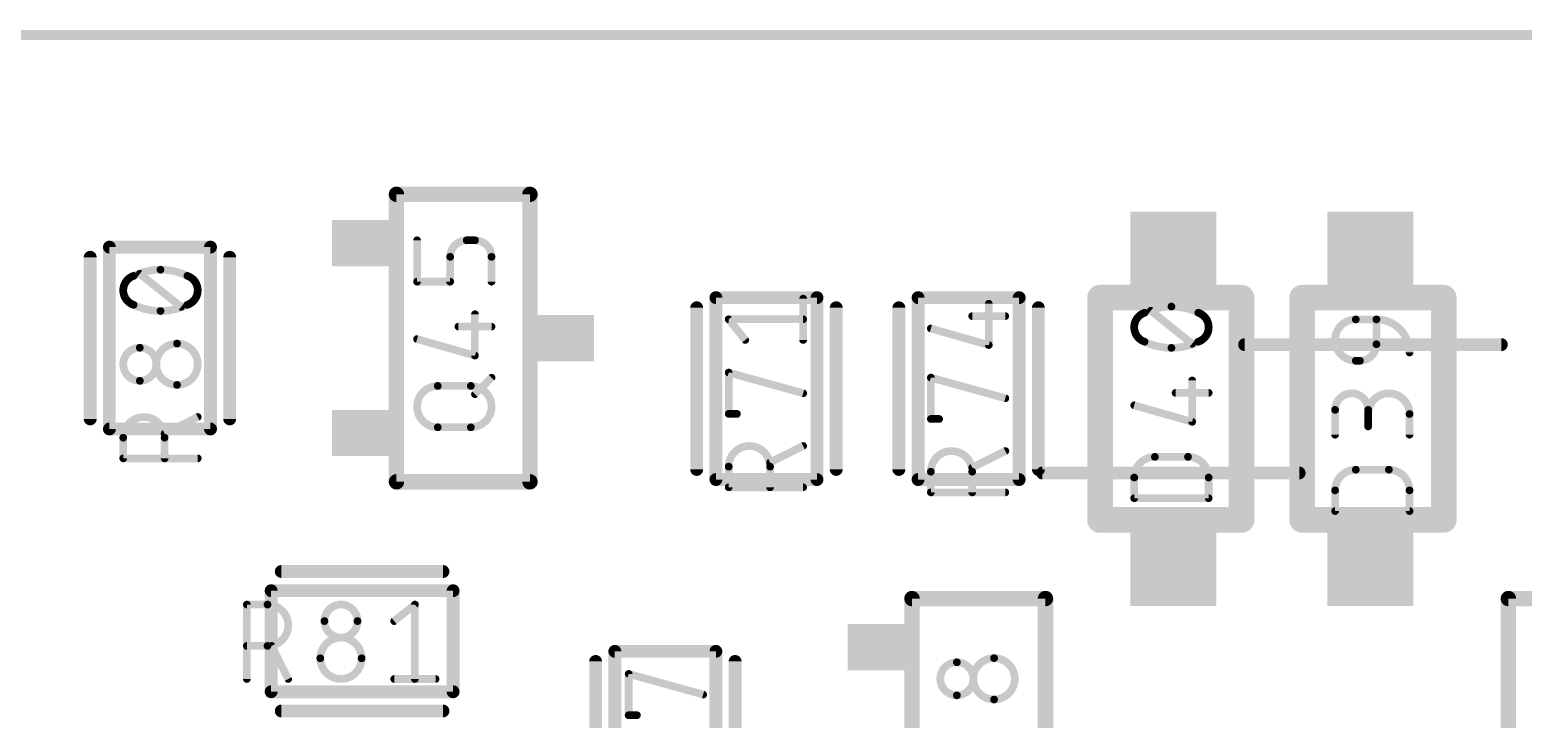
# Model space of a CAD drawing. Extents: x 0 to 107, y -11 to 54.
# Drawn here: x 63.71 to 78.49, y 47.23 to 54.05 of the extents above; entities that cross this region are included whole.
import ezdxf

# ---------------------------------------------------------------- set-up
doc = ezdxf.new("R2010")
doc.units = 0
for name, color, linetype in [('117', 253, 'CONTINUOUS'), ('21', 253, 'CONTINUOUS'), ('51', 253, 'CONTINUOUS')]:
    doc.layers.add(name, color=color, linetype=linetype)

# ---------------------------------------------------------------- blocks, each defined once
blk = doc.blocks.new('RECT')
blk.add_solid([(-0.5, -0.5), (0.5, -0.5), (-0.5, 0.5), (0.5, 0.5)])

msp = doc.modelspace()

# ---------------------------------------------------------------- linework, layer by layer
at = {"layer": '117'}
for points, const_width in [([(105, 54), (1.5, 54)], 0.1), ([(67.5436, 51.5581), (67.5436, 51.9674)], 0.0762), ([(68.1165, 51.9674), (68.0346, 51.9674)], 0.0762), ([(67.8709, 51.8037), (67.8709, 51.5581)], 0.0762), ([(68.2802, 51.5581), (68.2802, 51.8037)], 0.0762), ([(65.2099, 51.3086), (64.8006, 51.6359)], 0.0762), ([(67.8709, 51.5581), (67.5436, 51.5581)], 0.0762), ([(71.363, 50.9811), (71.363, 51.3903)], 0.0762), ([(68.1165, 50.8266), (68.1165, 51.2358)], 0.0762), ([(73.1994, 50.9311), (73.1994, 51.3403)], 0.0762), ([(75.211, 50.9436), (74.8018, 51.271)], 0.0762), ([(67.9528, 51.1131), (68.2802, 51.1131)], 0.0762), ([(70.7901, 50.9811), (70.6264, 51.1857)], 0.0762), ([(70.6264, 51.1857), (71.363, 51.1857)], 0.0762), ([(72.6264, 51.0947), (73.1994, 50.9311)], 0.0762), ([(73.0357, 51.2175), (73.363, 51.2175)], 0.0762), ([(76.8299, 51.1847), (77.0345, 51.1847)], 0.0762), ([(77.0345, 51.1847), (77.0345, 50.9392)], 0.0762), ([(67.5436, 50.9903), (68.1165, 50.8266)], 0.0762), ([(70.6264, 50.2495), (70.6264, 50.6588)], 0.0762), ([(70.6264, 50.6588), (71.363, 50.4541)], 0.0762), ([(76.8708, 50.7755), (76.8299, 50.7755)], 0.0762), ([(67.7482, 50.5263), (68.0756, 50.5263)], 0.0762), ([(68.1165, 50.4445), (68.2802, 50.6081)], 0.0762), ([(72.6264, 50.1995), (72.6264, 50.6088)], 0.0762), ([(72.6264, 50.6088), (73.363, 50.4041)], 0.0762), ([(75.211, 50.1712), (75.211, 50.5804)], 0.0762), ([(75.0473, 50.4576), (75.3747, 50.4576)], 0.0762), ([(65.3736, 50.2189), (65.0462, 50.0553)], 0.0762), ([(70.7083, 50.2495), (70.6264, 50.2495)], 0.0762), ([(72.7083, 50.1995), (72.6264, 50.1995)], 0.0762), ([(74.6381, 50.3348), (75.211, 50.1712)], 0.0762), ([(76.6253, 50.044), (76.6253, 50.2895)], 0.0762), ([(76.9527, 50.2895), (76.9527, 50.1258)], 0.0762), ([(77.3619, 50.044), (77.3619, 50.2486)], 0.0762), ([(68.0756, 50.1171), (67.7482, 50.1171)], 0.0762), ([(64.637, 49.8097), (64.637, 50.0143)], 0.0762), ([(65.0462, 50.0143), (65.0462, 49.8097)], 0.0762), ([(71.363, 49.9324), (71.0357, 49.7687)], 0.0762), ([(65.3736, 49.8097), (64.637, 49.8097)], 0.0762), ([(73.363, 49.8824), (73.0357, 49.7187)], 0.0762), ([(74.8427, 49.8245), (75.1701, 49.8245)], 0.0762), ([(70.6264, 49.5231), (70.6264, 49.7277)], 0.0762), ([(71.0357, 49.7277), (71.0357, 49.5231)], 0.0762), ([(72.6264, 49.4731), (72.6264, 49.6777)], 0.0762), ([(73.0357, 49.6777), (73.0357, 49.4731)], 0.0762), ([(74.6381, 49.4153), (74.6381, 49.6199)], 0.0762), ([(75.3747, 49.6199), (75.3747, 49.4153)], 0.0762), ([(76.8299, 49.6973), (77.1573, 49.6973)], 0.0762), ([(71.363, 49.5231), (70.6264, 49.5231)], 0.0762), ([(73.363, 49.4731), (72.6264, 49.4731)], 0.0762), ([(76.6253, 49.2881), (76.6253, 49.4927)], 0.0762), ([(77.3619, 49.4927), (77.3619, 49.2881)], 0.0762), ([(75.3747, 49.4153), (74.6381, 49.4153)], 0.0762), ([(77.3619, 49.2881), (76.6253, 49.2881)], 0.0762), ([(65.8597, 47.6264), (65.8597, 48.363)], 0.0762), ([(65.8597, 48.363), (66.0643, 48.363)], 0.0762), ([(67.3176, 48.1994), (67.5223, 48.363)], 0.0762), ([(67.5223, 48.363), (67.5223, 47.6264)], 0.0762), ([(66.0643, 47.9538), (65.8597, 47.9538)], 0.0762), ([(66.2689, 47.6264), (66.1052, 47.9538)], 0.0762), ([(67.3176, 47.6264), (67.7269, 47.6264)], 0.0762), ([(69.637, 47.2676), (69.637, 47.6769)], 0.0762), ([(69.637, 47.6769), (70.3736, 47.4723)], 0.0762), ([(69.7188, 47.2676), (69.637, 47.2676)], 0.0762)]:
    msp.add_lwpolyline(points, dxfattribs=dict(at, const_width=const_width))
for points, const_width in [([(67.5626, 51.9674, 1), (67.5245, 51.9674)], 0.0381), ([(68.0346, 51.9674, 0.4142), (67.8709, 51.8037)], 0.0762), ([(68.0346, 51.9864, 1), (68.0346, 51.9483)], 0.0381), ([(68.0346, 51.9483, 1), (68.0346, 51.9864)], 0.0381), ([(68.2802, 51.8037, 0.4142), (68.1165, 51.9674)], 0.0762), ([(68.1165, 51.9864, 1), (68.1165, 51.9483)], 0.0381), ([(68.1165, 51.9483, 1), (68.1165, 51.9864)], 0.0381), ([(65.0053, 51.6769, 0.1139), (64.7393, 51.6155)], 0.0762), ([(65.2713, 51.6155, 0.1139), (65.0053, 51.6769)], 0.0762), ([(65.0053, 51.6959, 1), (65.0053, 51.6578)], 0.0381), ([(65.0053, 51.6578, 1), (65.0053, 51.6959)], 0.0381), ([(67.89, 51.8037, 1), (67.8519, 51.8037)], 0.0381), ([(67.8519, 51.8037, 1), (67.89, 51.8037)], 0.0381), ([(68.2992, 51.8037, 1), (68.2611, 51.8037)], 0.0381), ([(68.2611, 51.8037, 1), (68.2992, 51.8037)], 0.0381), ([(64.7393, 51.6155, 0.3205), (64.637, 51.4723)], 0.0762), ([(64.7309, 51.6326, 1), (64.7476, 51.5984)], 0.0381), ([(64.7454, 51.5975, 1), (64.7331, 51.6335)], 0.0381), ([(64.8125, 51.6508, 1), (64.7887, 51.6211)], 0.0381), ([(65.3736, 51.4723, 0.3205), (65.2713, 51.6155)], 0.0762), ([(65.2774, 51.6335, 1), (65.2651, 51.5975)], 0.0381), ([(65.2629, 51.5984, 1), (65.2796, 51.6326)], 0.0381), ([(67.5436, 51.5772, 1), (67.5436, 51.5391)], 0.0381), ([(67.5245, 51.5581, 1), (67.5626, 51.5581)], 0.0381), ([(67.8519, 51.5581, 1), (67.89, 51.5581)], 0.0381), ([(67.8709, 51.5391, 1), (67.8709, 51.5772)], 0.0381), ([(68.2611, 51.5581, 1), (68.2992, 51.5581)], 0.0381), ([(64.637, 51.4723, 0.3205), (64.7393, 51.329)], 0.0762), ([(64.656, 51.4723, 1), (64.6179, 51.4723)], 0.0381), ([(64.6179, 51.4723, 1), (64.656, 51.4723)], 0.0381), ([(65.2713, 51.329, 0.3204), (65.3736, 51.4723)], 0.0762), ([(65.3926, 51.4723, 1), (65.3545, 51.4723)], 0.0381), ([(65.3545, 51.4723, 1), (65.3926, 51.4723)], 0.0381), ([(71.3821, 51.3903, 1), (71.344, 51.3903)], 0.0381), ([(64.7393, 51.329, 0.1139), (65.0053, 51.2676)], 0.0762), ([(64.7476, 51.3461, 1), (64.7309, 51.3119)], 0.0381), ([(64.7331, 51.311, 1), (64.7454, 51.347)], 0.0381), ([(65.0053, 51.2676, 0.1139), (65.2713, 51.329)], 0.0762), ([(65.0053, 51.2867, 1), (65.0053, 51.2486)], 0.0381), ([(65.0053, 51.2486, 1), (65.0053, 51.2867)], 0.0381), ([(65.198, 51.2937, 1), (65.2218, 51.3234)], 0.0381), ([(65.2651, 51.347, 1), (65.2774, 51.311)], 0.0381), ([(65.2796, 51.3119, 1), (65.2629, 51.3461)], 0.0381), ([(68.1355, 51.2358, 1), (68.0974, 51.2358)], 0.0381), ([(73.2184, 51.3403, 1), (73.1803, 51.3403)], 0.0381), ([(74.7404, 51.2505, 0.3205), (74.6381, 51.1073)], 0.0762), ([(75.0064, 51.3119, 0.1139), (74.7404, 51.2505)], 0.0762), ([(74.7321, 51.2676, 1), (74.7488, 51.2334)], 0.0381), ([(74.7466, 51.2325, 1), (74.7342, 51.2685)], 0.0381), ([(74.8137, 51.2859, 1), (74.7899, 51.2561)], 0.0381), ([(75.2724, 51.2505, 0.1139), (75.0064, 51.3119)], 0.0762), ([(75.0064, 51.3309, 1), (75.0064, 51.2929)], 0.0381), ([(75.0064, 51.2929, 1), (75.0064, 51.3309)], 0.0381), ([(75.3747, 51.1073, 0.3205), (75.2724, 51.2505)], 0.0762), ([(75.2786, 51.2685, 1), (75.2662, 51.2325)], 0.0381), ([(75.264, 51.2334, 1), (75.2807, 51.2676)], 0.0381), ([(67.9528, 51.1321, 1), (67.9528, 51.094)], 0.0381), ([(68.2802, 51.094, 1), (68.2802, 51.1321)], 0.0381), ([(70.6264, 51.2047, 1), (70.6264, 51.1666)], 0.0381), ([(70.6413, 51.1976, 1), (70.6116, 51.1738)], 0.0381), ([(71.363, 51.1666, 1), (71.363, 51.2047)], 0.0381), ([(72.6317, 51.1131, 1), (72.6212, 51.0764)], 0.0381), ([(73.0357, 51.2366, 1), (73.0357, 51.1985)], 0.0381), ([(73.363, 51.1985, 1), (73.363, 51.2366)], 0.0381), ([(74.6381, 51.1073, 0.3205), (74.7404, 50.9641)], 0.0762), ([(74.6572, 51.1073, 1), (74.6191, 51.1073)], 0.0381), ([(74.6191, 51.1073, 1), (74.6572, 51.1073)], 0.0381), ([(75.2724, 50.9641, 0.3204), (75.3747, 51.1073)], 0.0762), ([(75.3937, 51.1073, 1), (75.3557, 51.1073)], 0.0381), ([(75.3557, 51.1073, 1), (75.3937, 51.1073)], 0.0381), ([(76.8299, 51.1847, 1), (76.8299, 50.7755)], 0.0762), ([(76.8299, 51.2038, 1), (76.8299, 51.1657)], 0.0381), ([(76.8299, 51.1657, 1), (76.8299, 51.2038)], 0.0381), ([(77.0345, 51.2038, 1), (77.0345, 51.1657)], 0.0381), ([(77.3619, 50.8574, 0.4142), (77.0345, 51.1847)], 0.0762), ([(77.0536, 51.1847, 1), (77.0155, 51.1847)], 0.0381), ([(77.0345, 51.1657, 1), (77.0345, 51.2038)], 0.0381), ([(65.1689, 50.9453, 1), (65.1689, 50.5361)], 0.0762), ([(65.1689, 50.5361, 1), (65.1689, 50.9453)], 0.0762), ([(65.1689, 50.9644, 1), (65.1689, 50.9263)], 0.0381), ([(65.1689, 50.9263, 1), (65.1689, 50.9644)], 0.0381), ([(67.5488, 51.0086, 1), (67.5383, 50.972)], 0.0381), ([(70.7753, 50.9692, 1), (70.805, 50.993)], 0.0381), ([(71.344, 50.9811, 1), (71.3821, 50.9811)], 0.0381), ([(73.1941, 50.9127, 1), (73.2046, 50.9494)], 0.0381), ([(74.7404, 50.9641, 0.1139), (75.0064, 50.9027)], 0.0762), ([(74.7488, 50.9812, 1), (74.7321, 50.9469)], 0.0381), ([(74.7342, 50.946, 1), (74.7466, 50.9821)], 0.0381), ([(75.0064, 50.9027, 0.1139), (75.2724, 50.9641)], 0.0762), ([(75.1991, 50.9287, 1), (75.2229, 50.9585)], 0.0381), ([(75.2662, 50.9821, 1), (75.2786, 50.946)], 0.0381), ([(75.2807, 50.9469, 1), (75.264, 50.9812)], 0.0381), ([(76.8708, 50.7755, 0.4142), (77.0345, 50.9392)], 0.0762), ([(77.0536, 50.9392, 1), (77.0155, 50.9392)], 0.0381), ([(64.8006, 50.9044, 1), (64.8006, 50.577)], 0.0762), ([(64.8006, 50.577, 1), (64.8006, 50.9044)], 0.0762), ([(64.8006, 50.9235, 1), (64.8006, 50.8854)], 0.0381), ([(64.8006, 50.8854, 1), (64.8006, 50.9235)], 0.0381), ([(68.0974, 50.8266, 1), (68.1355, 50.8266)], 0.0381), ([(68.1112, 50.8083, 1), (68.1217, 50.8449)], 0.0381), ([(73.1803, 50.9311, 1), (73.2184, 50.9311)], 0.0381), ([(75.0064, 50.9217, 1), (75.0064, 50.8836)], 0.0381), ([(75.0064, 50.8836, 1), (75.0064, 50.9217)], 0.0381), ([(77.0155, 50.9392, 1), (77.0536, 50.9392)], 0.0381), ([(77.3429, 50.8574, 1), (77.381, 50.8574)], 0.0381), ([(70.6315, 50.6771, 1), (70.6213, 50.6404)], 0.0381), ([(70.6455, 50.6588, 1), (70.6074, 50.6588)], 0.0381), ([(76.8299, 50.7946, 1), (76.8299, 50.7565)], 0.0381), ([(76.8299, 50.7565, 1), (76.8299, 50.7946)], 0.0381), ([(76.8708, 50.7946, 1), (76.8708, 50.7565)], 0.0381), ([(76.8708, 50.7565, 1), (76.8708, 50.7946)], 0.0381), ([(64.8006, 50.5961, 1), (64.8006, 50.558)], 0.0381), ([(64.8006, 50.558, 1), (64.8006, 50.5961)], 0.0381), ([(65.1689, 50.5552, 1), (65.1689, 50.5171)], 0.0381), ([(65.1689, 50.5171, 1), (65.1689, 50.5552)], 0.0381), ([(67.7482, 50.5263, 1), (67.7482, 50.1171)], 0.0762), ([(67.7482, 50.5453, 1), (67.7482, 50.5072)], 0.0381), ([(67.7482, 50.5072, 1), (67.7482, 50.5453)], 0.0381), ([(68.0756, 50.1171, 1), (68.0756, 50.5263)], 0.0762), ([(68.0756, 50.5453, 1), (68.0756, 50.5072)], 0.0381), ([(68.0756, 50.5072, 1), (68.0756, 50.5453)], 0.0381), ([(68.2936, 50.5947, 1), (68.2667, 50.6216)], 0.0381), ([(72.6315, 50.6271, 1), (72.6213, 50.5904)], 0.0381), ([(72.6455, 50.6088, 1), (72.6074, 50.6088)], 0.0381), ([(75.2301, 50.5804, 1), (75.192, 50.5804)], 0.0381), ([(68.103, 50.4579, 1), (68.1299, 50.431)], 0.0381), ([(71.3579, 50.4358, 1), (71.3681, 50.4725)], 0.0381), ([(73.3579, 50.3858, 1), (73.3681, 50.4225)], 0.0381), ([(75.0473, 50.4767, 1), (75.0473, 50.4386)], 0.0381), ([(75.3747, 50.4386, 1), (75.3747, 50.4767)], 0.0381), ([(76.9527, 50.2895, 1), (76.6253, 50.2895)], 0.0762), ([(77.3619, 50.2486, 1), (76.9527, 50.2486)], 0.0762), ([(65.0462, 50.0143, 1), (64.637, 50.0143)], 0.0762), ([(65.3821, 50.2019, 1), (65.365, 50.236)], 0.0381), ([(70.6264, 50.2686, 1), (70.6264, 50.2305)], 0.0381), ([(70.6074, 50.2495, 1), (70.6455, 50.2495)], 0.0381), ([(70.7083, 50.2305, 1), (70.7083, 50.2686)], 0.0381), ([(72.6264, 50.2186, 1), (72.6264, 50.1805)], 0.0381), ([(72.7083, 50.1805, 1), (72.7083, 50.2186)], 0.0381), ([(74.6433, 50.3532, 1), (74.6329, 50.3165)], 0.0381), ([(76.6444, 50.2895, 1), (76.6063, 50.2895)], 0.0381), ([(76.6063, 50.2895, 1), (76.6444, 50.2895)], 0.0381), ([(76.9717, 50.2895, 1), (76.9336, 50.2895)], 0.0381), ([(76.9336, 50.2895, 1), (76.9717, 50.2895)], 0.0381), ([(76.9336, 50.2486, 1), (76.9717, 50.2486)], 0.0381), ([(77.3809, 50.2486, 1), (77.3429, 50.2486)], 0.0381), ([(77.3429, 50.2486, 1), (77.3809, 50.2486)], 0.0381), ([(65.0377, 50.0723, 1), (65.0547, 50.0382)], 0.0381), ([(67.7482, 50.1361, 1), (67.7482, 50.098)], 0.0381), ([(67.7482, 50.098, 1), (67.7482, 50.1361)], 0.0381), ([(68.0756, 50.1361, 1), (68.0756, 50.098)], 0.0381), ([(68.0756, 50.098, 1), (68.0756, 50.1361)], 0.0381), ([(72.6074, 50.1995, 1), (72.6455, 50.1995)], 0.0381), ([(75.192, 50.1712, 1), (75.2301, 50.1712)], 0.0381), ([(75.2058, 50.1528, 1), (75.2162, 50.1895)], 0.0381), ([(76.9336, 50.1258, 1), (76.9717, 50.1258)], 0.0381), ([(64.656, 50.0143, 1), (64.6179, 50.0143)], 0.0381), ([(64.6179, 50.0143, 1), (64.656, 50.0143)], 0.0381), ([(65.0652, 50.0143, 1), (65.0271, 50.0143)], 0.0381), ([(65.0271, 50.0143, 1), (65.0652, 50.0143)], 0.0381), ([(71.0357, 49.7277, 1), (70.6264, 49.7277)], 0.0762), ([(71.3716, 49.9153, 1), (71.3545, 49.9494)], 0.0381), ([(76.6063, 50.044, 1), (76.6444, 50.044)], 0.0381), ([(77.3429, 50.044, 1), (77.3809, 50.044)], 0.0381), ([(64.637, 49.8288, 1), (64.637, 49.7907)], 0.0381), ([(64.6179, 49.8097, 1), (64.656, 49.8097)], 0.0381), ([(65.0271, 49.8097, 1), (65.0652, 49.8097)], 0.0381), ([(65.3736, 49.7907, 1), (65.3736, 49.8288)], 0.0381), ([(71.0271, 49.7857, 1), (71.0442, 49.7516)], 0.0381), ([(73.0357, 49.6777, 1), (72.6264, 49.6777)], 0.0762), ([(73.3716, 49.8653, 1), (73.3545, 49.8994)], 0.0381), ([(74.8427, 49.8245, 0.4142), (74.6381, 49.6199)], 0.0762), ([(74.8427, 49.8435, 1), (74.8427, 49.8054)], 0.0381), ([(74.8427, 49.8054, 1), (74.8427, 49.8435)], 0.0381), ([(75.3747, 49.6199, 0.4142), (75.1701, 49.8245)], 0.0762), ([(75.1701, 49.8435, 1), (75.1701, 49.8054)], 0.0381), ([(75.1701, 49.8054, 1), (75.1701, 49.8435)], 0.0381), ([(70.6455, 49.7277, 1), (70.6074, 49.7277)], 0.0381), ([(70.6074, 49.7277, 1), (70.6455, 49.7277)], 0.0381), ([(71.0547, 49.7277, 1), (71.0166, 49.7277)], 0.0381), ([(71.0166, 49.7277, 1), (71.0547, 49.7277)], 0.0381), ([(72.6455, 49.6777, 1), (72.6074, 49.6777)], 0.0381), ([(72.6074, 49.6777, 1), (72.6455, 49.6777)], 0.0381), ([(73.0271, 49.7357, 1), (73.0442, 49.7016)], 0.0381), ([(73.0547, 49.6777, 1), (73.0166, 49.6777)], 0.0381), ([(73.0166, 49.6777, 1), (73.0547, 49.6777)], 0.0381), ([(74.6572, 49.6199, 1), (74.6191, 49.6199)], 0.0381), ([(74.6191, 49.6199, 1), (74.6572, 49.6199)], 0.0381), ([(75.3937, 49.6199, 1), (75.3557, 49.6199)], 0.0381), ([(75.3557, 49.6199, 1), (75.3937, 49.6199)], 0.0381), ([(76.8299, 49.6973, 0.4142), (76.6253, 49.4927)], 0.0762), ([(76.8299, 49.7164, 1), (76.8299, 49.6783)], 0.0381), ([(76.8299, 49.6783, 1), (76.8299, 49.7164)], 0.0381), ([(77.1573, 49.7164, 1), (77.1573, 49.6783)], 0.0381), ([(77.3619, 49.4927, 0.4142), (77.1573, 49.6973)], 0.0762), ([(77.1573, 49.6783, 1), (77.1573, 49.7164)], 0.0381), ([(70.6264, 49.5422, 1), (70.6264, 49.5041)], 0.0381), ([(70.6074, 49.5231, 1), (70.6455, 49.5231)], 0.0381), ([(71.0166, 49.5231, 1), (71.0547, 49.5231)], 0.0381), ([(71.363, 49.5041, 1), (71.363, 49.5422)], 0.0381), ([(72.6264, 49.4922, 1), (72.6264, 49.4541)], 0.0381), ([(72.6074, 49.4731, 1), (72.6455, 49.4731)], 0.0381), ([(73.0166, 49.4731, 1), (73.0547, 49.4731)], 0.0381), ([(73.363, 49.4541, 1), (73.363, 49.4922)], 0.0381), ([(76.6444, 49.4927, 1), (76.6063, 49.4927)], 0.0381), ([(76.6063, 49.4927, 1), (76.6444, 49.4927)], 0.0381), ([(77.3809, 49.4927, 1), (77.3429, 49.4927)], 0.0381), ([(77.3429, 49.4927, 1), (77.3809, 49.4927)], 0.0381), ([(74.6381, 49.4343, 1), (74.6381, 49.3962)], 0.0381), ([(74.6191, 49.4153, 1), (74.6572, 49.4153)], 0.0381), ([(75.3557, 49.4153, 1), (75.3937, 49.4153)], 0.0381), ([(75.3747, 49.3962, 1), (75.3747, 49.4343)], 0.0381), ([(76.6253, 49.3072, 1), (76.6253, 49.2691)], 0.0381), ([(76.6063, 49.2881, 1), (76.6444, 49.2881)], 0.0381), ([(77.3429, 49.2881, 1), (77.3809, 49.2881)], 0.0381), ([(77.3619, 49.2691, 1), (77.3619, 49.3072)], 0.0381), ([(65.8597, 48.3821, 1), (65.8597, 48.344)], 0.0381), ([(65.8788, 48.363, 1), (65.8407, 48.363)], 0.0381), ([(66.0643, 48.3821, 1), (66.0643, 48.344)], 0.0381), ([(66.0643, 47.9538, 1), (66.0643, 48.363)], 0.0762), ([(66.0643, 48.344, 1), (66.0643, 48.3821)], 0.0381), ([(66.9544, 48.1994, 1), (66.627, 48.1994)], 0.0762), ([(67.5413, 48.363, 1), (67.5032, 48.363)], 0.0381), ([(67.5342, 48.3482, 1), (67.5104, 48.3779)], 0.0381), ([(66.627, 48.1994, 1), (66.9544, 48.1994)], 0.0762), ([(66.6461, 48.1994, 1), (66.608, 48.1994)], 0.0381), ([(66.608, 48.1994, 1), (66.6461, 48.1994)], 0.0381), ([(66.9735, 48.1994, 1), (66.9354, 48.1994)], 0.0381), ([(66.9354, 48.1994, 1), (66.9735, 48.1994)], 0.0381), ([(67.3057, 48.2142, 1), (67.3295, 48.1845)], 0.0381), ([(66.9953, 47.8311, 1), (66.5861, 47.8311)], 0.0762), ([(65.8597, 47.9729, 1), (65.8597, 47.9348)], 0.0381), ([(66.0643, 47.9729, 1), (66.0643, 47.9348)], 0.0381), ([(66.0643, 47.9348, 1), (66.0643, 47.9729)], 0.0381), ([(66.1223, 47.9623, 1), (66.0882, 47.9453)], 0.0381), ([(66.5861, 47.8311, 1), (66.9953, 47.8311)], 0.0762), ([(66.6052, 47.8311, 1), (66.5671, 47.8311)], 0.0381), ([(67.0144, 47.8311, 1), (66.9763, 47.8311)], 0.0381), ([(73.2518, 47.8329, 1), (73.2518, 47.4237)], 0.0762), ([(73.2518, 47.4237, 1), (73.2518, 47.8329)], 0.0762), ([(73.2518, 47.852, 1), (73.2518, 47.8139)], 0.0381), ([(73.2518, 47.8139, 1), (73.2518, 47.852)], 0.0381), ([(66.5671, 47.8311, 1), (66.6052, 47.8311)], 0.0381), ([(66.9763, 47.8311, 1), (67.0144, 47.8311)], 0.0381), ([(72.8835, 47.792, 1), (72.8835, 47.4646)], 0.0762), ([(72.8835, 47.8111, 1), (72.8835, 47.773)], 0.0381), ([(72.8835, 47.4646, 1), (72.8835, 47.792)], 0.0762), ([(72.8835, 47.773, 1), (72.8835, 47.8111)], 0.0381), ([(65.8407, 47.6264, 1), (65.8788, 47.6264)], 0.0381), ([(66.2519, 47.6179, 1), (66.286, 47.635)], 0.0381), ([(67.3176, 47.6455, 1), (67.3176, 47.6074)], 0.0381), ([(67.5032, 47.6264, 1), (67.5413, 47.6264)], 0.0381), ([(67.7269, 47.6074, 1), (67.7269, 47.6455)], 0.0381), ([(69.656, 47.6769, 1), (69.6179, 47.6769)], 0.0381), ([(69.6421, 47.6952, 1), (69.6319, 47.6585)], 0.0381), ([(70.3685, 47.4539, 1), (70.3787, 47.4906)], 0.0381), ([(72.8835, 47.4837, 1), (72.8835, 47.4456)], 0.0381), ([(72.8835, 47.4456, 1), (72.8835, 47.4837)], 0.0381), ([(73.2518, 47.4428, 1), (73.2518, 47.4047)], 0.0381), ([(73.2518, 47.4047, 1), (73.2518, 47.4428)], 0.0381), ([(69.637, 47.2867, 1), (69.637, 47.2486)], 0.0381), ([(69.6179, 47.2676, 1), (69.656, 47.2676)], 0.0381), ([(69.7188, 47.2486, 1), (69.7188, 47.2867)], 0.0381)]:
    msp.add_lwpolyline(points, format="xyb", dxfattribs=dict(at, const_width=const_width))
at = {"layer": '21', "const_width": 0.0635}
for points in [[(64.3418, 51.8, 1), (64.2782, 51.8)], [(65.7218, 51.8, 1), (65.6582, 51.8)], [(70.3418, 51.3, 1), (70.2782, 51.3)], [(71.7218, 51.3, 1), (71.6582, 51.3)], [(72.3418, 51.3, 1), (72.2782, 51.3)], [(73.7218, 51.3, 1), (73.6582, 51.3)], [(75.73, 50.9668, 1), (75.73, 50.9032)], [(78.27, 50.9032, 1), (78.27, 50.9668)], [(64.2782, 50.2, 1), (64.3418, 50.2)], [(65.6582, 50.2, 1), (65.7218, 50.2)], [(70.2782, 49.7, 1), (70.3418, 49.7)], [(71.6582, 49.7, 1), (71.7218, 49.7)], [(72.2782, 49.7, 1), (72.3418, 49.7)], [(73.6582, 49.7, 1), (73.7218, 49.7)], [(73.73, 49.6968, 1), (73.73, 49.6332)], [(76.27, 49.6332, 1), (76.27, 49.6968)], [(66.2, 48.7218, 1), (66.2, 48.6583)], [(67.8, 48.6583, 1), (67.8, 48.7218)], [(69.3418, 47.8, 1), (69.2782, 47.8)], [(70.7218, 47.8, 1), (70.6582, 47.8)], [(66.2, 47.3418, 1), (66.2, 47.2782)], [(67.8, 47.2782, 1), (67.8, 47.3418)]]:
    msp.add_lwpolyline(points, format="xyb", dxfattribs=at)
at = {"layer": '21', "const_width": 0.127}
for points in [[(64.31, 51.8), (64.31, 50.2)], [(65.69, 51.8), (65.69, 50.2)], [(70.31, 51.3), (70.31, 49.7)], [(71.69, 51.3), (71.69, 49.7)], [(72.31, 49.7), (72.31, 51.3)], [(73.69, 49.7), (73.69, 51.3)], [(78.27, 50.935), (75.73, 50.935)], [(73.73, 49.665), (76.27, 49.665)], [(67.8, 48.69), (66.2, 48.69)], [(69.31, 46.2), (69.31, 47.8)], [(70.69, 46.2), (70.69, 47.8)], [(67.8, 47.31), (66.2, 47.31)]]:
    msp.add_lwpolyline(points, dxfattribs=at)
at = {"layer": '51'}
for points, const_width in [([(67.3396, 49.5776), (67.3396, 52.4224)], 0.1524), ([(67.3396, 52.4224), (68.6604, 52.4224)], 0.1524), ([(68.6604, 52.4224), (68.6604, 49.5776)], 0.1524), ([(64.5, 51.9), (64.5, 50.1)], 0.127), ([(65.5, 51.9), (64.5, 51.9)], 0.127), ([(65.5, 51.9), (65.5, 50.1)], 0.127), ([(70.5, 51.4), (70.5, 49.6)], 0.127), ([(71.5, 51.4), (70.5, 51.4)], 0.127), ([(71.5, 51.4), (71.5, 49.6)], 0.127), ([(72.5, 49.6), (72.5, 51.4)], 0.127), ([(72.5, 51.4), (73.5, 51.4)], 0.127), ([(73.5, 49.6), (73.5, 51.4)], 0.127), ([(74.3, 49.2), (74.3, 51.4)], 0.254), ([(74.3, 51.4), (75.7, 51.4)], 0.254), ([(75.7, 51.4), (75.7, 49.2)], 0.254), ([(76.3, 49.2), (76.3, 51.4)], 0.254), ([(76.3, 51.4), (77.7, 51.4)], 0.254), ([(77.7, 51.4), (77.7, 49.2)], 0.254), ([(65.5, 50.1), (64.5, 50.1)], 0.127), ([(68.6604, 49.5776), (67.3396, 49.5776)], 0.1524), ([(71.5, 49.6), (70.5, 49.6)], 0.127), ([(72.5, 49.6), (73.5, 49.6)], 0.127), ([(75.7, 49.2), (74.3, 49.2)], 0.254), ([(77.7, 49.2), (76.3, 49.2)], 0.254), ([(67.9, 48.5), (66.1, 48.5)], 0.127), ([(66.1, 47.5), (66.1, 48.5)], 0.127), ([(67.9, 47.5), (67.9, 48.5)], 0.127), ([(72.4396, 45.5776), (72.4396, 48.4224)], 0.1524), ([(72.4396, 48.4224), (73.7604, 48.4224)], 0.1524), ([(73.7604, 48.4224), (73.7604, 45.5776)], 0.1524), ([(78.3396, 48.4224), (79.6604, 48.4224)], 0.1524), ([(78.3396, 45.5776), (78.3396, 48.4224)], 0.1524), ([(69.5, 46.1), (69.5, 47.9)], 0.127), ([(69.5, 47.9), (70.5, 47.9)], 0.127), ([(70.5, 46.1), (70.5, 47.9)], 0.127), ([(67.9, 47.5), (66.1, 47.5)], 0.127)]:
    msp.add_lwpolyline(points, dxfattribs=dict(at, const_width=const_width))
for points, const_width in [([(67.3777, 52.4224, 1), (67.3015, 52.4224)], 0.0762), ([(67.3396, 52.4605, 1), (67.3396, 52.3843)], 0.0762), ([(68.6985, 52.4224, 1), (68.6223, 52.4224)], 0.0762), ([(68.6604, 52.3843, 1), (68.6604, 52.4605)], 0.0762), ([(64.5318, 51.9, 1), (64.4682, 51.9)], 0.0635), ([(64.5, 51.9318, 1), (64.5, 51.8683)], 0.0635), ([(65.5318, 51.9, 1), (65.4682, 51.9)], 0.0635), ([(65.5, 51.8683, 1), (65.5, 51.9318)], 0.0635), ([(70.5318, 51.4, 1), (70.4682, 51.4)], 0.0635), ([(70.5, 51.4318, 1), (70.5, 51.3683)], 0.0635), ([(71.5318, 51.4, 1), (71.4682, 51.4)], 0.0635), ([(71.5, 51.3683, 1), (71.5, 51.4318)], 0.0635), ([(72.5318, 51.4, 1), (72.4682, 51.4)], 0.0635), ([(72.5, 51.4318, 1), (72.5, 51.3683)], 0.0635), ([(73.5318, 51.4, 1), (73.4682, 51.4)], 0.0635), ([(73.5, 51.3683, 1), (73.5, 51.4318)], 0.0635), ([(74.3635, 51.4, 1), (74.2365, 51.4)], 0.127), ([(74.3, 51.4635, 1), (74.3, 51.3365)], 0.127), ([(75.7635, 51.4, 1), (75.6365, 51.4)], 0.127), ([(75.7, 51.3365, 1), (75.7, 51.4635)], 0.127), ([(76.3635, 51.4, 1), (76.2365, 51.4)], 0.127), ([(76.3, 51.4635, 1), (76.3, 51.3365)], 0.127), ([(77.7635, 51.4, 1), (77.6365, 51.4)], 0.127), ([(77.7, 51.3365, 1), (77.7, 51.4635)], 0.127), ([(64.5, 50.1318, 1), (64.5, 50.0682)], 0.0635), ([(64.4682, 50.1, 1), (64.5318, 50.1)], 0.0635), ([(65.4682, 50.1, 1), (65.5318, 50.1)], 0.0635), ([(65.5, 50.0682, 1), (65.5, 50.1318)], 0.0635), ([(67.3396, 49.6157, 1), (67.3396, 49.5395)], 0.0762), ([(68.6604, 49.5395, 1), (68.6604, 49.6157)], 0.0762), ([(70.5, 49.6318, 1), (70.5, 49.5682)], 0.0635), ([(71.5, 49.5682, 1), (71.5, 49.6318)], 0.0635), ([(72.5, 49.6318, 1), (72.5, 49.5682)], 0.0635), ([(73.5, 49.5682, 1), (73.5, 49.6318)], 0.0635), ([(67.3015, 49.5776, 1), (67.3777, 49.5776)], 0.0762), ([(68.6223, 49.5776, 1), (68.6985, 49.5776)], 0.0762), ([(70.4682, 49.6, 1), (70.5318, 49.6)], 0.0635), ([(71.4682, 49.6, 1), (71.5318, 49.6)], 0.0635), ([(72.4682, 49.6, 1), (72.5318, 49.6)], 0.0635), ([(73.4682, 49.6, 1), (73.5318, 49.6)], 0.0635), ([(74.3, 49.2635, 1), (74.3, 49.1365)], 0.127), ([(74.2365, 49.2, 1), (74.3635, 49.2)], 0.127), ([(75.6365, 49.2, 1), (75.7635, 49.2)], 0.127), ([(75.7, 49.1365, 1), (75.7, 49.2635)], 0.127), ([(76.3, 49.2635, 1), (76.3, 49.1365)], 0.127), ([(76.2365, 49.2, 1), (76.3635, 49.2)], 0.127), ([(77.6365, 49.2, 1), (77.7635, 49.2)], 0.127), ([(77.7, 49.1365, 1), (77.7, 49.2635)], 0.127), ([(66.1, 48.5318, 1), (66.1, 48.4682)], 0.0635), ([(66.1318, 48.5, 1), (66.0683, 48.5)], 0.0635), ([(67.9318, 48.5, 1), (67.8683, 48.5)], 0.0635), ([(67.9, 48.4682, 1), (67.9, 48.5318)], 0.0635), ([(72.4777, 48.4224, 1), (72.4015, 48.4224)], 0.0762), ([(72.4396, 48.4605, 1), (72.4396, 48.3843)], 0.0762), ([(73.7985, 48.4224, 1), (73.7223, 48.4224)], 0.0762), ([(73.7604, 48.3843, 1), (73.7604, 48.4605)], 0.0762), ([(78.3396, 48.4605, 1), (78.3396, 48.3843)], 0.0762), ([(78.3777, 48.4224, 1), (78.3015, 48.4224)], 0.0762), ([(69.5318, 47.9, 1), (69.4682, 47.9)], 0.0635), ([(69.5, 47.9318, 1), (69.5, 47.8683)], 0.0635), ([(70.5318, 47.9, 1), (70.4682, 47.9)], 0.0635), ([(70.5, 47.8683, 1), (70.5, 47.9318)], 0.0635), ([(66.1, 47.5318, 1), (66.1, 47.4682)], 0.0635), ([(66.0683, 47.5, 1), (66.1318, 47.5)], 0.0635), ([(67.8683, 47.5, 1), (67.9318, 47.5)], 0.0635), ([(67.9, 47.4682, 1), (67.9, 47.5318)], 0.0635)]:
    msp.add_lwpolyline(points, format="xyb", dxfattribs=dict(at, const_width=const_width))

# ---------------------------------------------------------------- block references
for p, xscale, yscale, rotation in [((66.9958, 51.9406), 0.4588, 0.5859, 270), ((75.025, 51.875), 0.75, 0.85, 90), ((76.975, 51.875), 0.75, 0.85, 270), ((69.0034, 51), 0.4573, 0.584, 270), ((66.996, 50.0598), 0.4564, 0.5857, 270), ((75.025, 48.725), 0.75, 0.85, 90), ((76.975, 48.725), 0.75, 0.85, 270), ((72.0958, 47.9406), 0.4588, 0.5859, 270)]:
    msp.add_blockref('RECT', p, dxfattribs=dict(at, xscale=xscale, yscale=yscale, rotation=rotation))

doc.saveas('drawing.dxf')
